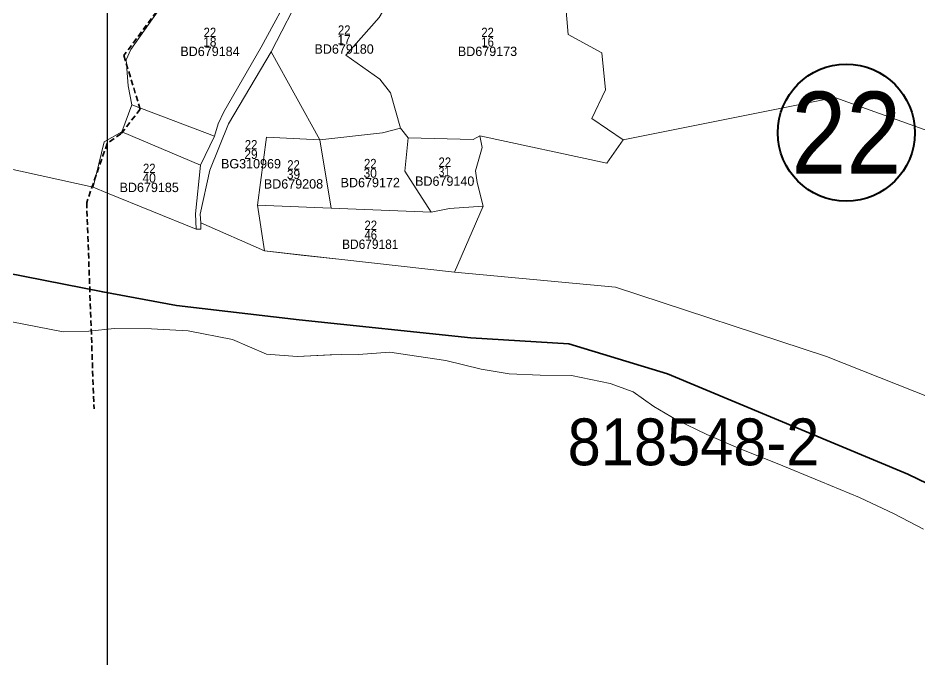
# Model space of a CAD drawing. Header units: metres. Extents: x 547915 to 556085, y 1814738 to 1822008.
# Drawn here: x 548924 to 549693, y 1817314 to 1817862 of the extents above; entities that cross this region are included whole.
import ezdxf
from ezdxf.enums import TextEntityAlignment as Align

# ---------------------------------------------------------------- set-up
doc = ezdxf.new("R2010")
doc.units = ezdxf.units.M
doc.header["$LTSCALE"] = 1.6
doc.linetypes.add('MEDIUM_DASHED', pattern=[4.5, 3, -1.5])
for name, color, linetype, lineweight in [('10', 7, 'Continuous', 13), ('23', 7, 'Continuous', 13), ('32', 7, 'Continuous', 13), ('34', 7, 'MEDIUM_DASHED', 35), ('40', 7, 'Continuous', 35), ('54', 7, 'Continuous', 25)]:
    doc.layers.add(name, color=color, linetype=linetype, lineweight=lineweight)
doc.layers.add('20', color=7, linetype='Continuous')
doc.layers.add('55', color=7, linetype='Continuous')

msp = doc.modelspace()

# ---------------------------------------------------------------- linework, layer by layer
at = {"layer": '10'}
for p, q in [((549181.12, 1817757.9), (549139.77, 1817832.87)), ((549012.27, 1817764.8), (549020.93, 1817787.67)), ((549020.93, 1817787.67), (549091.26, 1817760.9)), ((549012.27, 1817764.8), (549079.44, 1817736.24)), ((549190.9, 1817699.57), (549181.12, 1817757.9)), ((549128, 1817702.06), (549134, 1817663)), ((549320.59, 1817701.12), (549296, 1817645))]:
    msp.add_line(p, q, dxfattribs=at)
for points in [[(549249.95, 1817767.72), (549241.42, 1817797.96), (549232.52, 1817809.75), (549203.33, 1817830.21), (549231.85, 1817862.31), (549240.26, 1817876.81), (549275.05, 1817890.56), (549241.88, 1817933.23)], [(549439.94, 1817757.82), (549413.33, 1817776.19), (549424.82, 1817800.45), (549421.9, 1817832.23), (549392.97, 1817847.94), (549389.79, 1817884.87), (549403.91, 1817911)], [(548987.7, 1817717.46), (548997.23, 1817756.3), (549012.27, 1817764.8), (549020.93, 1817787.67), (549017.72, 1817803.88), (549015.96, 1817826.19), (549019.85, 1817835.09), (549043.36, 1817868.03), (549022.88, 1817868.28)], [(549020.93, 1817787.67), (549017.72, 1817803.88), (549015.96, 1817826.19), (549019.85, 1817835.09), (549043.36, 1817868.03)], [(549729.63, 1817745.59), (549707.77, 1817762.79), (549620.56, 1817794.07), (549439.94, 1817757.82)], [(549181.12, 1817757.9), (549234.64, 1817763.97), (549249.95, 1817767.72)], [(549317.76, 1817761.29), (549312.03, 1817758.18), (549256.54, 1817759.71), (549249.95, 1817767.72)], [(549012.27, 1817764.8), (548997.23, 1817756.3), (548987.7, 1817717.46)], [(549181.12, 1817757.9), (549135.83, 1817760.22), (549128, 1817702.06)], [(549256.54, 1817759.71), (549253.81, 1817731.08), (549276.27, 1817696.18)], [(549317.76, 1817761.29), (549319.63, 1817751.43), (549314.1, 1817731.5), (549315.45, 1817721.5), (549320.59, 1817701.12)], [(549317.76, 1817761.29), (549425.96, 1817738.08), (549439.94, 1817757.82)], [(549276.27, 1817696.18), (549190.9, 1817699.57), (549128, 1817702.06)], [(549276.27, 1817696.18), (549291.93, 1817699.35), (549320.59, 1817701.12)]]:
    msp.add_lwpolyline(points, dxfattribs=at)
at = {"layer": '23'}
msp.add_line((549091.26, 1817760.9), (549079.44, 1817736.24), dxfattribs=at)
for points in [[(549139.77, 1817832.87), (549167.25, 1817886.72), (549173.03, 1817895.08), (549177.97, 1817900.5), (549181.62, 1817903.97), (549186.71, 1817907.23), (549193.08, 1817911.53), (549201.14, 1817916.35), (549213.19, 1817922.1), (549227.63, 1817927.68), (549241.88, 1817933.23)], [(549091.26, 1817760.9), (549094.49, 1817771.48), (549099.32, 1817781.74), (549131.03, 1817836.9), (549159.74, 1817890.26), (549166.47, 1817899.23), (549172.58, 1817906.44), (549176.56, 1817911.21)], [(549139.77, 1817832.87), (549103.34, 1817771.64), (549087.28, 1817731.95), (549079.04, 1817694.39), (549079.58, 1817687.02)], [(549079.44, 1817736.24), (549075.13, 1817694.76), (549075.67, 1817681.66)], [(549075.67, 1817681.66), (549079.58, 1817681.66), (549079.58, 1817687.02)]]:
    msp.add_lwpolyline(points, dxfattribs=at)
at = {"layer": '32'}
for p, q in [((548987.7, 1817717.46), (549000, 1817712.45)), ((549134, 1817663), (549079.58, 1817687.02)), ((549200, 1817655.67), (549165.31, 1817659.52))]:
    msp.add_line(p, q, dxfattribs=at)
for points in [[(548987.7, 1817717.46), (548835, 1817751), (548684.19, 1817811.77)], [(548987.7, 1817717.46), (548835, 1817751), (548800, 1817765.1)], [(548987.7, 1817717.46), (549000, 1817712.45), (549075.67, 1817681.66)], [(549000, 1817712.45), (549075.67, 1817681.66), (549079.58, 1817681.66), (549079.58, 1817687.02), (549134, 1817663), (549165.31, 1817659.52)], [(549296, 1817645), (549200, 1817655.67), (549134, 1817663)], [(549764.24, 1817513.04), (549613.54, 1817572.78), (549433.5, 1817632.03), (549296, 1817645)], [(548800, 1817632.62), (548860.35, 1817616.43), (548894.94, 1817607.17), (548962.38, 1817593.85), (548984, 1817594.65), (549006.11, 1817596.79), (549037.52, 1817596.58), (549068.9, 1817594.85), (549106.64, 1817587.32)], [(549106.64, 1817587.32), (549068.9, 1817594.85), (549037.52, 1817596.58), (549006.11, 1817596.79), (548984, 1817594.65), (548962.38, 1817593.85), (548894.94, 1817607.17)], [(549106.64, 1817587.32), (549135.71, 1817574.9), (549161.97, 1817572.8), (549189.93, 1817574.3)], [(549696.15, 1817425.59), (549671.11, 1817438.48), (549641.63, 1817452.57), (549608.66, 1817466.14), (549571.29, 1817481.46), (549539.84, 1817494.03), (549511.31, 1817506.4), (549485.57, 1817518.89), (549466.1, 1817530.06), (549448.61, 1817542.75), (549428.97, 1817549.81), (549396.04, 1817556.62), (549369.04, 1817556.81), (549342.67, 1817558.04), (549318.97, 1817562.16), (549288.65, 1817569.59), (549263.61, 1817573.24), (549240.86, 1817576.61), (549214.1, 1817574.67), (549191.14, 1817574.37), (549161.97, 1817572.8), (549135.71, 1817574.9), (549106.64, 1817587.32)], [(549200, 1817574.49), (549191.14, 1817574.37), (549189.93, 1817574.3)]]:
    msp.add_lwpolyline(points, dxfattribs=at)
at = {"layer": '34'}
msp.add_lwpolyline([(548964.59, 1818018.61), (549006.31, 1818016.59), (549060.5, 1817971.28), (549051.4, 1817924.78), (549023.29, 1817868.53), (549042.03, 1817867.36), (549013.93, 1817829.86), (549027.98, 1817784.16), (549011.58, 1817763.06), (548999.87, 1817754.86), (548982.31, 1817704.47), (548988.56, 1817528.07)], dxfattribs=at)
at = {"layer": '34', "linetype": 'Continuous', "lineweight": 40}
msp.add_circle((549630.355, 1817763.963), 58.489, dxfattribs=at)
at = {"layer": '40'}
msp.add_lwpolyline([(548520.85, 1817763.94), (548617.47, 1817728.33), (548699.58, 1817699.97), (548796.23, 1817667.25), (548996.05, 1817627.97), (549058.94, 1817616.51), (549163.58, 1817604.14), (549309.97, 1817588.71), (549393.54, 1817583.62), (549477.83, 1817558.17), (549682.74, 1817472.35), (549741.6, 1817444), (549786.66, 1817419.27), (549852.79, 1817369.1), (549971.21, 1817273.84)], dxfattribs=at)
at = {"layer": '54'}
msp.add_line((549000, 1817000), (549000, 1821000), dxfattribs=at)

# ---------------------------------------------------------------- texts
at = {"layer": '20'}
for s, width, p in [('22', 0.9, (549087.405, 1817845.6)), ('22', 0.9, (549087.405, 1817845.6)), ('22', 0.9, (549202, 1817847.59)), ('22', 0.9, (549202, 1817847.59)), ('22', 0.9, (549324.32, 1817845.61)), ('22', 0.9, (549324.32, 1817845.61)), ('18', 0.95, (549087.34, 1817837.5)), ('18', 0.95, (549087.34, 1817837.5)), ('17', 0.95, (549201.89, 1817839.49)), ('17', 0.95, (549201.89, 1817839.49)), ('16', 0.9, (549324.32, 1817837.51)), ('16', 0.9, (549324.32, 1817837.51)), ('22', 0.9, (549122.545, 1817749.68)), ('22', 0.9, (549122.545, 1817749.68)), ('29', 0.95, (549122.48, 1817741.58)), ('29', 0.95, (549122.48, 1817741.58)), ('22', 0.9, (549035.7, 1817729.46)), ('22', 0.9, (549158.805, 1817732.46)), ('22', 0.9, (549224.235, 1817733.59)), ('22', 0.9, (549287.825, 1817734.8)), ('40', 0.95, (549035.62, 1817721.36)), ('39', 0.95, (549158.73, 1817724.36)), ('30', 0.95, (549224.17, 1817725.49)), ('31', 0.8, (549287.4, 1817726.7)), ('22', 0.9, (549224.655, 1817680.94)), ('46', 0.9, (549224.655, 1817672.84)), ('BD679181', 0.95, (549224.225, 1817664.74))]:
    msp.add_text(s, height=8, dxfattribs=dict(at, width=width)).set_placement(p, align=Align.CENTER)
for s, p in [('BD679184', (549087.495, 1817829.4)), ('BD679184', (549087.495, 1817829.4)), ('BD679180', (549201.925, 1817831.39)), ('BD679180', (549201.925, 1817831.39)), ('BD679173', (549324.245, 1817829.41)), ('BD679173', (549324.245, 1817829.41)), ('BG310969', (549122.475, 1817733.48)), ('BG310969', (549122.475, 1817733.48)), ('BD679185', (549035.625, 1817713.26)), ('BD679208', (549158.725, 1817716.26)), ('BD679172', (549224.23, 1817717.39)), ('BD679140', (549287.75, 1817718.6))]:
    msp.add_text(s, height=8, dxfattribs=at).set_placement(p, align=Align.CENTER)
at = {"layer": '34', "width": 0.9}
msp.add_text('22', height=70, dxfattribs=at).set_placement((549630.335, 1817728.95), align=Align.CENTER)
at = {"layer": '55', "width": 0.95}
msp.add_text('818548-2', height=40, dxfattribs=at).set_placement((549500, 1817480), align=Align.CENTER)

doc.saveas('drawing.dxf')
